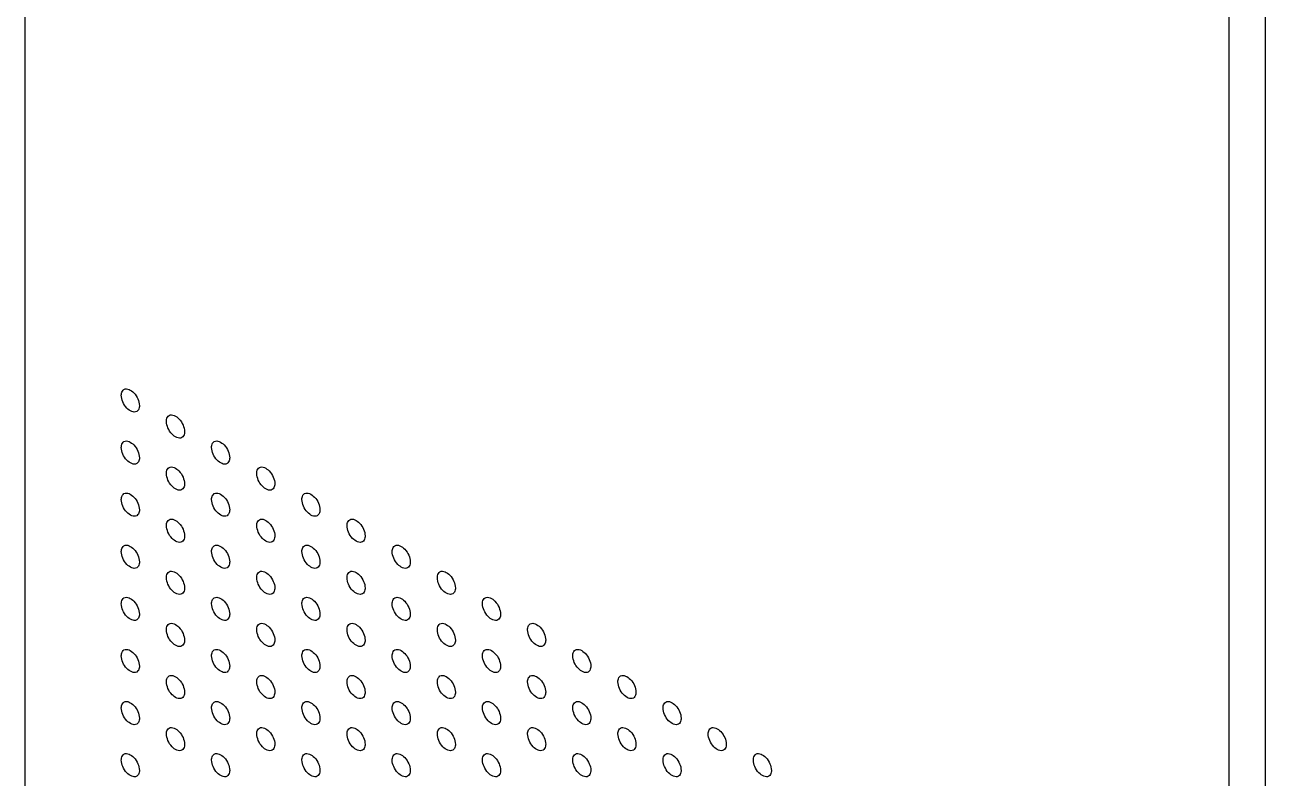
# Model space of a CAD drawing. Header units: millimetres. Extents: x 0 to 1189, y 0 to 858.
# Drawn here: x 885.3 to 982.4, y 534.4 to 593.4 of the extents above; entities that cross this region are included whole.
import ezdxf

# ---------------------------------------------------------------- set-up
doc = ezdxf.new("R2010")
doc.units = ezdxf.units.MM
doc.header["$LTSCALE"] = 65.395
doc.layers.get('0').update_dxf_attribs({"linetype": 'CONTINUOUS'})
doc.layers.add('AXIS', color=7, linetype='CONTINUOUS')

msp = doc.modelspace()

# ---------------------------------------------------------------- linework, layer by layer
at = {"color": 7, "linetype": 'Continuous'}
for p, q in [((885.266, 694.54), (885.266, 448.53)), ((982.409, 641.721), (982.409, 366.56)), ((979.581, 364.927), (979.581, 640.088))]:
    msp.add_line(p, q, dxfattribs=at)
at = {"layer": 'AXIS', "color": 7, "linetype": 'Continuous'}
for points, knots in [([(892.825, 564.385), (892.825, 564.435), (892.837, 564.604), (892.927, 564.781), (893.032, 564.842)], [0, 0, 0, 0, 0.294485, 1, 1, 1, 1]), ([(893.032, 564.842), (893.267, 564.979), (893.821, 564.648), (894.133, 564.122), (894.24, 563.747), (894.24, 563.568)], [0, 0, 0, 0, 0.422457, 0.722247, 1, 1, 1, 1]), ([(894.033, 563.111), (893.798, 562.974), (893.244, 563.305), (892.932, 563.831), (892.825, 564.206), (892.825, 564.385)], [0, 0, 0, 0, 0.422457, 0.722247, 1, 1, 1, 1]), ([(894.24, 563.568), (894.24, 563.518), (894.228, 563.349), (894.138, 563.172), (894.033, 563.111)], [0, 0, 0, 0, 0.294485, 1, 1, 1, 1]), ([(896.361, 562.344), (896.361, 562.394), (896.372, 562.563), (896.463, 562.74), (896.567, 562.801)], [0, 0, 0, 0, 0.294485, 1, 1, 1, 1]), ([(896.567, 562.801), (896.802, 562.938), (897.356, 562.607), (897.669, 562.081), (897.775, 561.706), (897.775, 561.527)], [0, 0, 0, 0, 0.422457, 0.722247, 1, 1, 1, 1]), ([(897.569, 561.07), (897.334, 560.933), (896.78, 561.264), (896.467, 561.79), (896.361, 562.165), (896.361, 562.344)], [0, 0, 0, 0, 0.422457, 0.722247, 1, 1, 1, 1]), ([(897.775, 561.527), (897.775, 561.477), (897.764, 561.308), (897.673, 561.13), (897.569, 561.07)], [0, 0, 0, 0, 0.294485, 1, 1, 1, 1]), ([(892.825, 560.302), (892.825, 560.353), (892.837, 560.522), (892.927, 560.699), (893.032, 560.76)], [0, 0, 0, 0, 0.294485, 1, 1, 1, 1]), ([(893.032, 560.76), (893.267, 560.896), (893.821, 560.566), (894.133, 560.039), (894.24, 559.665), (894.24, 559.486)], [0, 0, 0, 0, 0.422457, 0.722247, 1, 1, 1, 1]), ([(899.897, 560.302), (899.897, 560.353), (899.908, 560.522), (899.999, 560.699), (900.103, 560.76)], [0, 0, 0, 0, 0.294485, 1, 1, 1, 1]), ([(900.103, 560.76), (900.338, 560.896), (900.892, 560.566), (901.205, 560.039), (901.311, 559.665), (901.311, 559.486)], [0, 0, 0, 0, 0.422457, 0.722247, 1, 1, 1, 1]), ([(894.033, 559.028), (893.798, 558.892), (893.244, 559.222), (892.932, 559.749), (892.825, 560.123), (892.825, 560.302)], [0, 0, 0, 0, 0.422457, 0.722247, 1, 1, 1, 1]), ([(901.104, 559.028), (900.869, 558.892), (900.315, 559.222), (900.003, 559.749), (899.897, 560.124), (899.897, 560.302)], [0, 0, 0, 0, 0.422457, 0.722247, 1, 1, 1, 1]), ([(894.24, 559.486), (894.24, 559.435), (894.228, 559.266), (894.138, 559.089), (894.033, 559.028)], [0, 0, 0, 0, 0.294485, 1, 1, 1, 1]), ([(896.361, 558.261), (896.361, 558.311), (896.372, 558.48), (896.463, 558.658), (896.567, 558.718)], [0, 0, 0, 0, 0.294485, 1, 1, 1, 1]), ([(896.567, 558.718), (896.802, 558.855), (897.356, 558.524), (897.669, 557.998), (897.775, 557.623), (897.775, 557.445)], [0, 0, 0, 0, 0.422457, 0.722247, 1, 1, 1, 1]), ([(901.311, 559.486), (901.311, 559.435), (901.299, 559.266), (901.209, 559.089), (901.104, 559.028)], [0, 0, 0, 0, 0.294485, 1, 1, 1, 1]), ([(903.432, 558.261), (903.432, 558.311), (903.444, 558.48), (903.534, 558.658), (903.638, 558.718)], [0, 0, 0, 0, 0.294485, 1, 1, 1, 1]), ([(903.638, 558.718), (903.874, 558.855), (904.427, 558.524), (904.74, 557.998), (904.846, 557.623), (904.846, 557.445)], [0, 0, 0, 0, 0.422457, 0.722247, 1, 1, 1, 1]), ([(897.569, 556.987), (897.334, 556.851), (896.78, 557.181), (896.467, 557.707), (896.361, 558.082), (896.361, 558.261)], [0, 0, 0, 0, 0.422457, 0.722247, 1, 1, 1, 1]), ([(904.64, 556.987), (904.405, 556.851), (903.851, 557.181), (903.538, 557.708), (903.432, 558.082), (903.432, 558.261)], [0, 0, 0, 0, 0.422457, 0.722247, 1, 1, 1, 1]), ([(892.825, 556.22), (892.825, 556.27), (892.837, 556.439), (892.927, 556.616), (893.032, 556.677)], [0, 0, 0, 0, 0.294485, 1, 1, 1, 1]), ([(893.032, 556.677), (893.267, 556.814), (893.821, 556.483), (894.133, 555.957), (894.24, 555.582), (894.24, 555.403)], [0, 0, 0, 0, 0.422457, 0.722247, 1, 1, 1, 1]), ([(897.775, 557.445), (897.775, 557.394), (897.764, 557.225), (897.673, 557.048), (897.569, 556.987)], [0, 0, 0, 0, 0.294485, 1, 1, 1, 1]), ([(899.897, 556.22), (899.897, 556.27), (899.908, 556.439), (899.999, 556.616), (900.103, 556.677)], [0, 0, 0, 0, 0.294485, 1, 1, 1, 1]), ([(900.103, 556.677), (900.338, 556.814), (900.892, 556.483), (901.205, 555.957), (901.311, 555.582), (901.311, 555.403)], [0, 0, 0, 0, 0.422457, 0.722247, 1, 1, 1, 1]), ([(904.846, 557.445), (904.846, 557.394), (904.835, 557.225), (904.744, 557.048), (904.64, 556.987)], [0, 0, 0, 0, 0.294485, 1, 1, 1, 1]), ([(906.968, 556.22), (906.968, 556.27), (906.979, 556.439), (907.07, 556.617), (907.174, 556.677)], [0, 0, 0, 0, 0.294485, 1, 1, 1, 1]), ([(907.174, 556.677), (907.409, 556.814), (907.963, 556.483), (908.276, 555.957), (908.382, 555.582), (908.382, 555.403)], [0, 0, 0, 0, 0.422457, 0.722247, 1, 1, 1, 1]), ([(894.033, 554.946), (893.798, 554.809), (893.244, 555.14), (892.932, 555.666), (892.825, 556.041), (892.825, 556.22)], [0, 0, 0, 0, 0.422457, 0.722247, 1, 1, 1, 1]), ([(901.104, 554.946), (900.869, 554.809), (900.315, 555.14), (900.003, 555.666), (899.897, 556.041), (899.897, 556.22)], [0, 0, 0, 0, 0.422457, 0.722247, 1, 1, 1, 1]), ([(908.175, 554.946), (907.94, 554.809), (907.386, 555.14), (907.074, 555.666), (906.968, 556.041), (906.968, 556.22)], [0, 0, 0, 0, 0.422457, 0.722247, 1, 1, 1, 1]), ([(894.24, 555.403), (894.24, 555.353), (894.228, 555.184), (894.138, 555.007), (894.033, 554.946)], [0, 0, 0, 0, 0.294485, 1, 1, 1, 1]), ([(896.567, 554.636), (896.802, 554.772), (897.356, 554.442), (897.669, 553.916), (897.775, 553.541), (897.775, 553.362)], [0, 0, 0, 0, 0.422457, 0.722247, 1, 1, 1, 1]), ([(901.311, 555.403), (901.311, 555.353), (901.299, 555.184), (901.209, 555.007), (901.104, 554.946)], [0, 0, 0, 0, 0.294485, 1, 1, 1, 1]), ([(903.638, 554.636), (903.874, 554.773), (904.427, 554.442), (904.74, 553.916), (904.846, 553.541), (904.846, 553.362)], [0, 0, 0, 0, 0.422457, 0.722247, 1, 1, 1, 1]), ([(908.382, 555.403), (908.382, 555.353), (908.37, 555.184), (908.28, 555.007), (908.175, 554.946)], [0, 0, 0, 0, 0.294485, 1, 1, 1, 1]), ([(910.71, 554.636), (910.945, 554.773), (911.498, 554.442), (911.811, 553.916), (911.917, 553.541), (911.917, 553.362)], [0, 0, 0, 0, 0.422457, 0.722247, 1, 1, 1, 1]), ([(896.361, 554.178), (896.361, 554.229), (896.372, 554.398), (896.463, 554.575), (896.567, 554.636)], [0, 0, 0, 0, 0.294485, 1, 1, 1, 1]), ([(897.569, 552.905), (897.334, 552.768), (896.78, 553.099), (896.467, 553.625), (896.361, 554), (896.361, 554.178)], [0, 0, 0, 0, 0.422457, 0.722247, 1, 1, 1, 1]), ([(903.432, 554.179), (903.432, 554.229), (903.444, 554.398), (903.534, 554.575), (903.638, 554.636)], [0, 0, 0, 0, 0.294485, 1, 1, 1, 1]), ([(904.64, 552.905), (904.405, 552.768), (903.851, 553.099), (903.538, 553.625), (903.432, 554), (903.432, 554.179)], [0, 0, 0, 0, 0.422457, 0.722247, 1, 1, 1, 1]), ([(910.503, 554.179), (910.503, 554.229), (910.515, 554.398), (910.605, 554.575), (910.71, 554.636)], [0, 0, 0, 0, 0.294485, 1, 1, 1, 1]), ([(911.711, 552.905), (911.476, 552.768), (910.922, 553.099), (910.609, 553.625), (910.503, 554), (910.503, 554.179)], [0, 0, 0, 0, 0.422457, 0.722247, 1, 1, 1, 1]), ([(897.775, 553.362), (897.775, 553.312), (897.764, 553.143), (897.673, 552.965), (897.569, 552.905)], [0, 0, 0, 0, 0.294485, 1, 1, 1, 1]), ([(904.846, 553.362), (904.846, 553.312), (904.835, 553.143), (904.744, 552.965), (904.64, 552.905)], [0, 0, 0, 0, 0.294485, 1, 1, 1, 1]), ([(911.917, 553.362), (911.917, 553.312), (911.906, 553.143), (911.815, 552.965), (911.711, 552.905)], [0, 0, 0, 0, 0.294485, 1, 1, 1, 1]), ([(892.825, 552.137), (892.825, 552.188), (892.837, 552.357), (892.927, 552.534), (893.032, 552.595)], [0, 0, 0, 0, 0.294485, 1, 1, 1, 1]), ([(894.033, 550.863), (893.798, 550.727), (893.244, 551.057), (892.932, 551.584), (892.825, 551.958), (892.825, 552.137)], [0, 0, 0, 0, 0.422457, 0.722247, 1, 1, 1, 1]), ([(893.032, 552.595), (893.267, 552.731), (893.821, 552.401), (894.133, 551.874), (894.24, 551.5), (894.24, 551.321)], [0, 0, 0, 0, 0.422457, 0.722247, 1, 1, 1, 1]), ([(899.897, 552.137), (899.897, 552.188), (899.908, 552.357), (899.999, 552.534), (900.103, 552.595)], [0, 0, 0, 0, 0.294485, 1, 1, 1, 1]), ([(901.104, 550.863), (900.869, 550.727), (900.315, 551.057), (900.003, 551.584), (899.897, 551.959), (899.897, 552.137)], [0, 0, 0, 0, 0.422457, 0.722247, 1, 1, 1, 1]), ([(900.103, 552.595), (900.338, 552.731), (900.892, 552.401), (901.205, 551.874), (901.311, 551.5), (901.311, 551.321)], [0, 0, 0, 0, 0.422457, 0.722247, 1, 1, 1, 1]), ([(906.968, 552.137), (906.968, 552.188), (906.979, 552.357), (907.07, 552.534), (907.174, 552.595)], [0, 0, 0, 0, 0.294485, 1, 1, 1, 1]), ([(908.175, 550.863), (907.94, 550.727), (907.386, 551.057), (907.074, 551.584), (906.968, 551.959), (906.968, 552.137)], [0, 0, 0, 0, 0.422457, 0.722247, 1, 1, 1, 1]), ([(907.174, 552.595), (907.409, 552.731), (907.963, 552.401), (908.276, 551.874), (908.382, 551.5), (908.382, 551.321)], [0, 0, 0, 0, 0.422457, 0.722247, 1, 1, 1, 1]), ([(914.039, 552.137), (914.039, 552.188), (914.05, 552.357), (914.141, 552.534), (914.245, 552.595)], [0, 0, 0, 0, 0.294485, 1, 1, 1, 1]), ([(915.246, 550.864), (915.011, 550.727), (914.458, 551.057), (914.145, 551.584), (914.039, 551.959), (914.039, 552.137)], [0, 0, 0, 0, 0.422457, 0.722247, 1, 1, 1, 1]), ([(914.245, 552.595), (914.48, 552.731), (915.034, 552.401), (915.347, 551.874), (915.453, 551.5), (915.453, 551.321)], [0, 0, 0, 0, 0.422457, 0.722247, 1, 1, 1, 1]), ([(894.24, 551.321), (894.24, 551.27), (894.228, 551.101), (894.138, 550.924), (894.033, 550.863)], [0, 0, 0, 0, 0.294485, 1, 1, 1, 1]), ([(901.311, 551.321), (901.311, 551.27), (901.299, 551.101), (901.209, 550.924), (901.104, 550.863)], [0, 0, 0, 0, 0.294485, 1, 1, 1, 1]), ([(908.382, 551.321), (908.382, 551.27), (908.37, 551.102), (908.28, 550.924), (908.175, 550.863)], [0, 0, 0, 0, 0.294485, 1, 1, 1, 1]), ([(915.453, 551.321), (915.453, 551.27), (915.441, 551.102), (915.351, 550.924), (915.246, 550.864)], [0, 0, 0, 0, 0.294485, 1, 1, 1, 1]), ([(896.361, 550.096), (896.361, 550.146), (896.372, 550.315), (896.463, 550.493), (896.567, 550.553)], [0, 0, 0, 0, 0.294485, 1, 1, 1, 1]), ([(897.569, 548.822), (897.334, 548.686), (896.78, 549.016), (896.467, 549.542), (896.361, 549.917), (896.361, 550.096)], [0, 0, 0, 0, 0.422457, 0.722247, 1, 1, 1, 1]), ([(896.567, 550.553), (896.802, 550.69), (897.356, 550.359), (897.669, 549.833), (897.775, 549.458), (897.775, 549.28)], [0, 0, 0, 0, 0.422457, 0.722247, 1, 1, 1, 1]), ([(903.432, 550.096), (903.432, 550.146), (903.444, 550.315), (903.534, 550.493), (903.638, 550.553)], [0, 0, 0, 0, 0.294485, 1, 1, 1, 1]), ([(904.64, 548.822), (904.405, 548.686), (903.851, 549.016), (903.538, 549.543), (903.432, 549.917), (903.432, 550.096)], [0, 0, 0, 0, 0.422457, 0.722247, 1, 1, 1, 1]), ([(903.638, 550.553), (903.874, 550.69), (904.427, 550.359), (904.74, 549.833), (904.846, 549.458), (904.846, 549.28)], [0, 0, 0, 0, 0.422457, 0.722247, 1, 1, 1, 1]), ([(910.503, 550.096), (910.503, 550.147), (910.515, 550.315), (910.605, 550.493), (910.71, 550.553)], [0, 0, 0, 0, 0.294485, 1, 1, 1, 1]), ([(911.711, 548.822), (911.476, 548.686), (910.922, 549.016), (910.609, 549.543), (910.503, 549.917), (910.503, 550.096)], [0, 0, 0, 0, 0.422457, 0.722247, 1, 1, 1, 1]), ([(910.71, 550.553), (910.945, 550.69), (911.498, 550.36), (911.811, 549.833), (911.917, 549.458), (911.917, 549.28)], [0, 0, 0, 0, 0.422457, 0.722247, 1, 1, 1, 1]), ([(917.574, 550.096), (917.574, 550.147), (917.586, 550.315), (917.676, 550.493), (917.781, 550.554)], [0, 0, 0, 0, 0.294485, 1, 1, 1, 1]), ([(918.782, 548.822), (918.547, 548.686), (917.993, 549.016), (917.68, 549.543), (917.574, 549.917), (917.574, 550.096)], [0, 0, 0, 0, 0.422457, 0.722247, 1, 1, 1, 1]), ([(917.781, 550.554), (918.016, 550.69), (918.57, 550.36), (918.882, 549.833), (918.988, 549.458), (918.988, 549.28)], [0, 0, 0, 0, 0.422457, 0.722247, 1, 1, 1, 1]), ([(897.775, 549.28), (897.775, 549.229), (897.764, 549.06), (897.673, 548.883), (897.569, 548.822)], [0, 0, 0, 0, 0.294485, 1, 1, 1, 1]), ([(904.846, 549.28), (904.846, 549.229), (904.835, 549.06), (904.744, 548.883), (904.64, 548.822)], [0, 0, 0, 0, 0.294485, 1, 1, 1, 1]), ([(911.917, 549.28), (911.917, 549.229), (911.906, 549.06), (911.815, 548.883), (911.711, 548.822)], [0, 0, 0, 0, 0.294485, 1, 1, 1, 1]), ([(918.988, 549.28), (918.988, 549.229), (918.977, 549.06), (918.886, 548.883), (918.782, 548.822)], [0, 0, 0, 0, 0.294485, 1, 1, 1, 1]), ([(892.825, 548.055), (892.825, 548.105), (892.837, 548.274), (892.927, 548.451), (893.032, 548.512)], [0, 0, 0, 0, 0.294485, 1, 1, 1, 1]), ([(894.033, 546.781), (893.798, 546.644), (893.244, 546.975), (892.932, 547.501), (892.825, 547.876), (892.825, 548.055)], [0, 0, 0, 0, 0.422457, 0.722247, 1, 1, 1, 1]), ([(893.032, 548.512), (893.267, 548.649), (893.821, 548.318), (894.133, 547.792), (894.24, 547.417), (894.24, 547.238)], [0, 0, 0, 0, 0.422457, 0.722247, 1, 1, 1, 1]), ([(899.897, 548.055), (899.897, 548.105), (899.908, 548.274), (899.999, 548.451), (900.103, 548.512)], [0, 0, 0, 0, 0.294485, 1, 1, 1, 1]), ([(901.104, 546.781), (900.869, 546.644), (900.315, 546.975), (900.003, 547.501), (899.897, 547.876), (899.897, 548.055)], [0, 0, 0, 0, 0.422457, 0.722247, 1, 1, 1, 1]), ([(900.103, 548.512), (900.338, 548.649), (900.892, 548.318), (901.205, 547.792), (901.311, 547.417), (901.311, 547.238)], [0, 0, 0, 0, 0.422457, 0.722247, 1, 1, 1, 1]), ([(906.968, 548.055), (906.968, 548.105), (906.979, 548.274), (907.07, 548.452), (907.174, 548.512)], [0, 0, 0, 0, 0.294485, 1, 1, 1, 1]), ([(908.175, 546.781), (907.94, 546.644), (907.386, 546.975), (907.074, 547.501), (906.968, 547.876), (906.968, 548.055)], [0, 0, 0, 0, 0.422457, 0.722247, 1, 1, 1, 1]), ([(907.174, 548.512), (907.409, 548.649), (907.963, 548.318), (908.276, 547.792), (908.382, 547.417), (908.382, 547.238)], [0, 0, 0, 0, 0.422457, 0.722247, 1, 1, 1, 1]), ([(914.039, 548.055), (914.039, 548.105), (914.05, 548.274), (914.141, 548.452), (914.245, 548.512)], [0, 0, 0, 0, 0.294485, 1, 1, 1, 1]), ([(915.246, 546.781), (915.011, 546.644), (914.458, 546.975), (914.145, 547.501), (914.039, 547.876), (914.039, 548.055)], [0, 0, 0, 0, 0.422457, 0.722247, 1, 1, 1, 1]), ([(914.245, 548.512), (914.48, 548.649), (915.034, 548.318), (915.347, 547.792), (915.453, 547.417), (915.453, 547.238)], [0, 0, 0, 0, 0.422457, 0.722247, 1, 1, 1, 1]), ([(921.11, 548.055), (921.11, 548.105), (921.121, 548.274), (921.212, 548.452), (921.316, 548.512)], [0, 0, 0, 0, 0.294485, 1, 1, 1, 1]), ([(922.318, 546.781), (922.082, 546.644), (921.529, 546.975), (921.216, 547.501), (921.11, 547.876), (921.11, 548.055)], [0, 0, 0, 0, 0.422457, 0.722247, 1, 1, 1, 1]), ([(921.316, 548.512), (921.551, 548.649), (922.105, 548.318), (922.418, 547.792), (922.524, 547.417), (922.524, 547.238)], [0, 0, 0, 0, 0.422457, 0.722247, 1, 1, 1, 1]), ([(894.24, 547.238), (894.24, 547.188), (894.228, 547.019), (894.138, 546.842), (894.033, 546.781)], [0, 0, 0, 0, 0.294485, 1, 1, 1, 1]), ([(901.311, 547.238), (901.311, 547.188), (901.299, 547.019), (901.209, 546.842), (901.104, 546.781)], [0, 0, 0, 0, 0.294485, 1, 1, 1, 1]), ([(908.382, 547.238), (908.382, 547.188), (908.37, 547.019), (908.28, 546.842), (908.175, 546.781)], [0, 0, 0, 0, 0.294485, 1, 1, 1, 1]), ([(915.453, 547.238), (915.453, 547.188), (915.441, 547.019), (915.351, 546.842), (915.246, 546.781)], [0, 0, 0, 0, 0.294485, 1, 1, 1, 1]), ([(922.524, 547.238), (922.524, 547.188), (922.512, 547.019), (922.422, 546.842), (922.318, 546.781)], [0, 0, 0, 0, 0.294485, 1, 1, 1, 1]), ([(896.361, 546.013), (896.361, 546.064), (896.372, 546.233), (896.463, 546.41), (896.567, 546.471)], [0, 0, 0, 0, 0.294485, 1, 1, 1, 1]), ([(897.569, 544.74), (897.334, 544.603), (896.78, 544.934), (896.467, 545.46), (896.361, 545.835), (896.361, 546.013)], [0, 0, 0, 0, 0.422457, 0.722247, 1, 1, 1, 1]), ([(896.567, 546.471), (896.802, 546.607), (897.356, 546.277), (897.669, 545.751), (897.775, 545.376), (897.775, 545.197)], [0, 0, 0, 0, 0.422457, 0.722247, 1, 1, 1, 1]), ([(903.432, 546.014), (903.432, 546.064), (903.444, 546.233), (903.534, 546.41), (903.638, 546.471)], [0, 0, 0, 0, 0.294485, 1, 1, 1, 1]), ([(904.64, 544.74), (904.405, 544.603), (903.851, 544.934), (903.538, 545.46), (903.432, 545.835), (903.432, 546.014)], [0, 0, 0, 0, 0.422457, 0.722247, 1, 1, 1, 1]), ([(903.638, 546.471), (903.874, 546.608), (904.427, 546.277), (904.74, 545.751), (904.846, 545.376), (904.846, 545.197)], [0, 0, 0, 0, 0.422457, 0.722247, 1, 1, 1, 1]), ([(910.503, 546.014), (910.503, 546.064), (910.515, 546.233), (910.605, 546.41), (910.71, 546.471)], [0, 0, 0, 0, 0.294485, 1, 1, 1, 1]), ([(911.711, 544.74), (911.476, 544.603), (910.922, 544.934), (910.609, 545.46), (910.503, 545.835), (910.503, 546.014)], [0, 0, 0, 0, 0.422457, 0.722247, 1, 1, 1, 1]), ([(910.71, 546.471), (910.945, 546.608), (911.498, 546.277), (911.811, 545.751), (911.917, 545.376), (911.917, 545.197)], [0, 0, 0, 0, 0.422457, 0.722247, 1, 1, 1, 1]), ([(917.574, 546.014), (917.574, 546.064), (917.586, 546.233), (917.676, 546.41), (917.781, 546.471)], [0, 0, 0, 0, 0.294485, 1, 1, 1, 1]), ([(918.782, 544.74), (918.547, 544.603), (917.993, 544.934), (917.68, 545.46), (917.574, 545.835), (917.574, 546.014)], [0, 0, 0, 0, 0.422457, 0.722247, 1, 1, 1, 1]), ([(917.781, 546.471), (918.016, 546.608), (918.57, 546.277), (918.882, 545.751), (918.988, 545.376), (918.988, 545.197)], [0, 0, 0, 0, 0.422457, 0.722247, 1, 1, 1, 1]), ([(924.645, 546.014), (924.645, 546.064), (924.657, 546.233), (924.747, 546.41), (924.852, 546.471)], [0, 0, 0, 0, 0.294485, 1, 1, 1, 1]), ([(925.853, 544.74), (925.618, 544.603), (925.064, 544.934), (924.751, 545.46), (924.645, 545.835), (924.645, 546.014)], [0, 0, 0, 0, 0.422457, 0.722247, 1, 1, 1, 1]), ([(924.852, 546.471), (925.087, 546.608), (925.641, 546.277), (925.953, 545.751), (926.059, 545.376), (926.059, 545.197)], [0, 0, 0, 0, 0.422457, 0.722247, 1, 1, 1, 1]), ([(897.775, 545.197), (897.775, 545.147), (897.764, 544.978), (897.673, 544.8), (897.569, 544.74)], [0, 0, 0, 0, 0.294485, 1, 1, 1, 1]), ([(904.846, 545.197), (904.846, 545.147), (904.835, 544.978), (904.744, 544.8), (904.64, 544.74)], [0, 0, 0, 0, 0.294485, 1, 1, 1, 1]), ([(911.917, 545.197), (911.917, 545.147), (911.906, 544.978), (911.815, 544.8), (911.711, 544.74)], [0, 0, 0, 0, 0.294485, 1, 1, 1, 1]), ([(918.988, 545.197), (918.988, 545.147), (918.977, 544.978), (918.886, 544.8), (918.782, 544.74)], [0, 0, 0, 0, 0.294485, 1, 1, 1, 1]), ([(926.059, 545.197), (926.059, 545.147), (926.048, 544.978), (925.957, 544.801), (925.853, 544.74)], [0, 0, 0, 0, 0.294485, 1, 1, 1, 1]), ([(892.825, 543.972), (892.825, 544.023), (892.837, 544.192), (892.927, 544.369), (893.032, 544.43)], [0, 0, 0, 0, 0.294485, 1, 1, 1, 1]), ([(893.032, 544.43), (893.267, 544.566), (893.821, 544.236), (894.133, 543.709), (894.24, 543.334), (894.24, 543.156)], [0, 0, 0, 0, 0.422457, 0.722247, 1, 1, 1, 1]), ([(899.897, 543.972), (899.897, 544.023), (899.908, 544.192), (899.999, 544.369), (900.103, 544.43)], [0, 0, 0, 0, 0.294485, 1, 1, 1, 1]), ([(900.103, 544.43), (900.338, 544.566), (900.892, 544.236), (901.205, 543.709), (901.311, 543.335), (901.311, 543.156)], [0, 0, 0, 0, 0.422457, 0.722247, 1, 1, 1, 1]), ([(906.968, 543.972), (906.968, 544.023), (906.979, 544.192), (907.07, 544.369), (907.174, 544.43)], [0, 0, 0, 0, 0.294485, 1, 1, 1, 1]), ([(907.174, 544.43), (907.409, 544.566), (907.963, 544.236), (908.276, 543.709), (908.382, 543.335), (908.382, 543.156)], [0, 0, 0, 0, 0.422457, 0.722247, 1, 1, 1, 1]), ([(914.039, 543.972), (914.039, 544.023), (914.05, 544.192), (914.141, 544.369), (914.245, 544.43)], [0, 0, 0, 0, 0.294485, 1, 1, 1, 1]), ([(914.245, 544.43), (914.48, 544.566), (915.034, 544.236), (915.347, 543.709), (915.453, 543.335), (915.453, 543.156)], [0, 0, 0, 0, 0.422457, 0.722247, 1, 1, 1, 1]), ([(921.11, 543.972), (921.11, 544.023), (921.121, 544.192), (921.212, 544.369), (921.316, 544.43)], [0, 0, 0, 0, 0.294485, 1, 1, 1, 1]), ([(921.316, 544.43), (921.551, 544.566), (922.105, 544.236), (922.418, 543.709), (922.524, 543.335), (922.524, 543.156)], [0, 0, 0, 0, 0.422457, 0.722247, 1, 1, 1, 1]), ([(928.181, 543.973), (928.181, 544.023), (928.192, 544.192), (928.283, 544.369), (928.387, 544.43)], [0, 0, 0, 0, 0.294485, 1, 1, 1, 1]), ([(928.387, 544.43), (928.622, 544.567), (929.176, 544.236), (929.489, 543.71), (929.595, 543.335), (929.595, 543.156)], [0, 0, 0, 0, 0.422457, 0.722247, 1, 1, 1, 1]), ([(894.033, 542.698), (893.798, 542.562), (893.244, 542.892), (892.932, 543.419), (892.825, 543.793), (892.825, 543.972)], [0, 0, 0, 0, 0.422457, 0.722247, 1, 1, 1, 1]), ([(894.24, 543.156), (894.24, 543.105), (894.228, 542.936), (894.138, 542.759), (894.033, 542.698)], [0, 0, 0, 0, 0.294485, 1, 1, 1, 1]), ([(901.104, 542.698), (900.869, 542.562), (900.315, 542.892), (900.003, 543.419), (899.897, 543.793), (899.897, 543.972)], [0, 0, 0, 0, 0.422457, 0.722247, 1, 1, 1, 1]), ([(901.311, 543.156), (901.311, 543.105), (901.299, 542.936), (901.209, 542.759), (901.104, 542.698)], [0, 0, 0, 0, 0.294485, 1, 1, 1, 1]), ([(908.175, 542.698), (907.94, 542.562), (907.386, 542.892), (907.074, 543.419), (906.968, 543.794), (906.968, 543.972)], [0, 0, 0, 0, 0.422457, 0.722247, 1, 1, 1, 1]), ([(908.382, 543.156), (908.382, 543.105), (908.37, 542.937), (908.28, 542.759), (908.175, 542.698)], [0, 0, 0, 0, 0.294485, 1, 1, 1, 1]), ([(915.246, 542.699), (915.011, 542.562), (914.458, 542.892), (914.145, 543.419), (914.039, 543.794), (914.039, 543.972)], [0, 0, 0, 0, 0.422457, 0.722247, 1, 1, 1, 1]), ([(915.453, 543.156), (915.453, 543.105), (915.441, 542.937), (915.351, 542.759), (915.246, 542.699)], [0, 0, 0, 0, 0.294485, 1, 1, 1, 1]), ([(922.318, 542.699), (922.082, 542.562), (921.529, 542.893), (921.216, 543.419), (921.11, 543.794), (921.11, 543.972)], [0, 0, 0, 0, 0.422457, 0.722247, 1, 1, 1, 1]), ([(922.524, 543.156), (922.524, 543.106), (922.512, 542.937), (922.422, 542.759), (922.318, 542.699)], [0, 0, 0, 0, 0.294485, 1, 1, 1, 1]), ([(929.389, 542.699), (929.154, 542.562), (928.6, 542.893), (928.287, 543.419), (928.181, 543.794), (928.181, 543.973)], [0, 0, 0, 0, 0.422457, 0.722247, 1, 1, 1, 1]), ([(929.595, 543.156), (929.595, 543.106), (929.584, 542.937), (929.493, 542.759), (929.389, 542.699)], [0, 0, 0, 0, 0.294485, 1, 1, 1, 1]), ([(896.361, 541.931), (896.361, 541.981), (896.372, 542.15), (896.463, 542.328), (896.567, 542.388)], [0, 0, 0, 0, 0.294485, 1, 1, 1, 1]), ([(896.567, 542.388), (896.802, 542.525), (897.356, 542.194), (897.669, 541.668), (897.775, 541.293), (897.775, 541.115)], [0, 0, 0, 0, 0.422457, 0.722247, 1, 1, 1, 1]), ([(903.432, 541.931), (903.432, 541.981), (903.444, 542.15), (903.534, 542.328), (903.638, 542.388)], [0, 0, 0, 0, 0.294485, 1, 1, 1, 1]), ([(903.638, 542.388), (903.874, 542.525), (904.427, 542.194), (904.74, 541.668), (904.846, 541.293), (904.846, 541.115)], [0, 0, 0, 0, 0.422457, 0.722247, 1, 1, 1, 1]), ([(910.503, 541.931), (910.503, 541.982), (910.515, 542.15), (910.605, 542.328), (910.71, 542.388)], [0, 0, 0, 0, 0.294485, 1, 1, 1, 1]), ([(910.71, 542.388), (910.945, 542.525), (911.498, 542.195), (911.811, 541.668), (911.917, 541.293), (911.917, 541.115)], [0, 0, 0, 0, 0.422457, 0.722247, 1, 1, 1, 1]), ([(917.574, 541.931), (917.574, 541.982), (917.586, 542.15), (917.676, 542.328), (917.781, 542.389)], [0, 0, 0, 0, 0.294485, 1, 1, 1, 1]), ([(917.781, 542.389), (918.016, 542.525), (918.57, 542.195), (918.882, 541.668), (918.988, 541.293), (918.988, 541.115)], [0, 0, 0, 0, 0.422457, 0.722247, 1, 1, 1, 1]), ([(924.645, 541.931), (924.645, 541.982), (924.657, 542.151), (924.747, 542.328), (924.852, 542.389)], [0, 0, 0, 0, 0.294485, 1, 1, 1, 1]), ([(924.852, 542.389), (925.087, 542.525), (925.641, 542.195), (925.953, 541.668), (926.059, 541.294), (926.059, 541.115)], [0, 0, 0, 0, 0.422457, 0.722247, 1, 1, 1, 1]), ([(931.716, 541.931), (931.716, 541.982), (931.728, 542.151), (931.818, 542.328), (931.923, 542.389)], [0, 0, 0, 0, 0.294485, 1, 1, 1, 1]), ([(931.923, 542.389), (932.158, 542.525), (932.712, 542.195), (933.024, 541.668), (933.131, 541.294), (933.131, 541.115)], [0, 0, 0, 0, 0.422457, 0.722247, 1, 1, 1, 1]), ([(897.569, 540.657), (897.334, 540.52), (896.78, 540.851), (896.467, 541.377), (896.361, 541.752), (896.361, 541.931)], [0, 0, 0, 0, 0.422457, 0.722247, 1, 1, 1, 1]), ([(897.775, 541.115), (897.775, 541.064), (897.764, 540.895), (897.673, 540.718), (897.569, 540.657)], [0, 0, 0, 0, 0.294485, 1, 1, 1, 1]), ([(904.64, 540.657), (904.405, 540.521), (903.851, 540.851), (903.538, 541.378), (903.432, 541.752), (903.432, 541.931)], [0, 0, 0, 0, 0.422457, 0.722247, 1, 1, 1, 1]), ([(904.846, 541.115), (904.846, 541.064), (904.835, 540.895), (904.744, 540.718), (904.64, 540.657)], [0, 0, 0, 0, 0.294485, 1, 1, 1, 1]), ([(911.711, 540.657), (911.476, 540.521), (910.922, 540.851), (910.609, 541.378), (910.503, 541.752), (910.503, 541.931)], [0, 0, 0, 0, 0.422457, 0.722247, 1, 1, 1, 1]), ([(911.917, 541.115), (911.917, 541.064), (911.906, 540.895), (911.815, 540.718), (911.711, 540.657)], [0, 0, 0, 0, 0.294485, 1, 1, 1, 1]), ([(918.782, 540.657), (918.547, 540.521), (917.993, 540.851), (917.68, 541.378), (917.574, 541.752), (917.574, 541.931)], [0, 0, 0, 0, 0.422457, 0.722247, 1, 1, 1, 1]), ([(918.988, 541.115), (918.988, 541.064), (918.977, 540.895), (918.886, 540.718), (918.782, 540.657)], [0, 0, 0, 0, 0.294485, 1, 1, 1, 1]), ([(925.853, 540.657), (925.618, 540.521), (925.064, 540.851), (924.751, 541.378), (924.645, 541.752), (924.645, 541.931)], [0, 0, 0, 0, 0.422457, 0.722247, 1, 1, 1, 1]), ([(926.059, 541.115), (926.059, 541.064), (926.048, 540.895), (925.957, 540.718), (925.853, 540.657)], [0, 0, 0, 0, 0.294485, 1, 1, 1, 1]), ([(932.924, 540.657), (932.689, 540.521), (932.135, 540.851), (931.823, 541.378), (931.716, 541.753), (931.716, 541.931)], [0, 0, 0, 0, 0.422457, 0.722247, 1, 1, 1, 1]), ([(933.131, 541.115), (933.131, 541.064), (933.119, 540.896), (933.029, 540.718), (932.924, 540.657)], [0, 0, 0, 0, 0.294485, 1, 1, 1, 1]), ([(892.825, 539.89), (892.825, 539.94), (892.837, 540.109), (892.927, 540.286), (893.032, 540.347)], [0, 0, 0, 0, 0.294485, 1, 1, 1, 1]), ([(893.032, 540.347), (893.267, 540.484), (893.821, 540.153), (894.133, 539.627), (894.24, 539.252), (894.24, 539.073)], [0, 0, 0, 0, 0.422457, 0.722247, 1, 1, 1, 1]), ([(899.897, 539.89), (899.897, 539.94), (899.908, 540.109), (899.999, 540.286), (900.103, 540.347)], [0, 0, 0, 0, 0.294485, 1, 1, 1, 1]), ([(900.103, 540.347), (900.338, 540.484), (900.892, 540.153), (901.205, 539.627), (901.311, 539.252), (901.311, 539.073)], [0, 0, 0, 0, 0.422457, 0.722247, 1, 1, 1, 1]), ([(906.968, 539.89), (906.968, 539.94), (906.979, 540.109), (907.07, 540.287), (907.174, 540.347)], [0, 0, 0, 0, 0.294485, 1, 1, 1, 1]), ([(907.174, 540.347), (907.409, 540.484), (907.963, 540.153), (908.276, 539.627), (908.382, 539.252), (908.382, 539.073)], [0, 0, 0, 0, 0.422457, 0.722247, 1, 1, 1, 1]), ([(914.039, 539.89), (914.039, 539.94), (914.05, 540.109), (914.141, 540.287), (914.245, 540.347)], [0, 0, 0, 0, 0.294485, 1, 1, 1, 1]), ([(914.245, 540.347), (914.48, 540.484), (915.034, 540.153), (915.347, 539.627), (915.453, 539.252), (915.453, 539.073)], [0, 0, 0, 0, 0.422457, 0.722247, 1, 1, 1, 1]), ([(921.11, 539.89), (921.11, 539.94), (921.121, 540.109), (921.212, 540.287), (921.316, 540.347)], [0, 0, 0, 0, 0.294485, 1, 1, 1, 1]), ([(921.316, 540.347), (921.551, 540.484), (922.105, 540.153), (922.418, 539.627), (922.524, 539.252), (922.524, 539.073)], [0, 0, 0, 0, 0.422457, 0.722247, 1, 1, 1, 1]), ([(928.181, 539.89), (928.181, 539.94), (928.192, 540.109), (928.283, 540.287), (928.387, 540.347)], [0, 0, 0, 0, 0.294485, 1, 1, 1, 1]), ([(928.387, 540.347), (928.622, 540.484), (929.176, 540.153), (929.489, 539.627), (929.595, 539.252), (929.595, 539.074)], [0, 0, 0, 0, 0.422457, 0.722247, 1, 1, 1, 1]), ([(935.252, 539.89), (935.252, 539.94), (935.263, 540.109), (935.354, 540.287), (935.458, 540.347)], [0, 0, 0, 0, 0.294485, 1, 1, 1, 1]), ([(935.458, 540.347), (935.693, 540.484), (936.247, 540.153), (936.56, 539.627), (936.666, 539.252), (936.666, 539.074)], [0, 0, 0, 0, 0.422457, 0.722247, 1, 1, 1, 1]), ([(894.033, 538.616), (893.798, 538.479), (893.244, 538.81), (892.932, 539.336), (892.825, 539.711), (892.825, 539.89)], [0, 0, 0, 0, 0.422457, 0.722247, 1, 1, 1, 1]), ([(901.104, 538.616), (900.869, 538.479), (900.315, 538.81), (900.003, 539.336), (899.897, 539.711), (899.897, 539.89)], [0, 0, 0, 0, 0.422457, 0.722247, 1, 1, 1, 1]), ([(908.175, 538.616), (907.94, 538.479), (907.386, 538.81), (907.074, 539.336), (906.968, 539.711), (906.968, 539.89)], [0, 0, 0, 0, 0.422457, 0.722247, 1, 1, 1, 1]), ([(915.246, 538.616), (915.011, 538.479), (914.458, 538.81), (914.145, 539.336), (914.039, 539.711), (914.039, 539.89)], [0, 0, 0, 0, 0.422457, 0.722247, 1, 1, 1, 1]), ([(922.318, 538.616), (922.082, 538.479), (921.529, 538.81), (921.216, 539.336), (921.11, 539.711), (921.11, 539.89)], [0, 0, 0, 0, 0.422457, 0.722247, 1, 1, 1, 1]), ([(929.389, 538.616), (929.154, 538.48), (928.6, 538.81), (928.287, 539.336), (928.181, 539.711), (928.181, 539.89)], [0, 0, 0, 0, 0.422457, 0.722247, 1, 1, 1, 1]), ([(936.46, 538.616), (936.225, 538.48), (935.671, 538.81), (935.358, 539.337), (935.252, 539.711), (935.252, 539.89)], [0, 0, 0, 0, 0.422457, 0.722247, 1, 1, 1, 1]), ([(894.24, 539.073), (894.24, 539.023), (894.228, 538.854), (894.138, 538.677), (894.033, 538.616)], [0, 0, 0, 0, 0.294485, 1, 1, 1, 1]), ([(896.361, 537.848), (896.361, 537.899), (896.372, 538.068), (896.463, 538.245), (896.567, 538.306)], [0, 0, 0, 0, 0.294485, 1, 1, 1, 1]), ([(896.567, 538.306), (896.802, 538.442), (897.356, 538.112), (897.669, 537.586), (897.775, 537.211), (897.775, 537.032)], [0, 0, 0, 0, 0.422457, 0.722247, 1, 1, 1, 1]), ([(901.311, 539.073), (901.311, 539.023), (901.299, 538.854), (901.209, 538.677), (901.104, 538.616)], [0, 0, 0, 0, 0.294485, 1, 1, 1, 1]), ([(903.432, 537.849), (903.432, 537.899), (903.444, 538.068), (903.534, 538.245), (903.638, 538.306)], [0, 0, 0, 0, 0.294485, 1, 1, 1, 1]), ([(903.638, 538.306), (903.874, 538.443), (904.427, 538.112), (904.74, 537.586), (904.846, 537.211), (904.846, 537.032)], [0, 0, 0, 0, 0.422457, 0.722247, 1, 1, 1, 1]), ([(908.382, 539.073), (908.382, 539.023), (908.37, 538.854), (908.28, 538.677), (908.175, 538.616)], [0, 0, 0, 0, 0.294485, 1, 1, 1, 1]), ([(910.503, 537.849), (910.503, 537.899), (910.515, 538.068), (910.605, 538.245), (910.71, 538.306)], [0, 0, 0, 0, 0.294485, 1, 1, 1, 1]), ([(910.71, 538.306), (910.945, 538.443), (911.498, 538.112), (911.811, 537.586), (911.917, 537.211), (911.917, 537.032)], [0, 0, 0, 0, 0.422457, 0.722247, 1, 1, 1, 1]), ([(915.453, 539.073), (915.453, 539.023), (915.441, 538.854), (915.351, 538.677), (915.246, 538.616)], [0, 0, 0, 0, 0.294485, 1, 1, 1, 1]), ([(917.574, 537.849), (917.574, 537.899), (917.586, 538.068), (917.676, 538.245), (917.781, 538.306)], [0, 0, 0, 0, 0.294485, 1, 1, 1, 1]), ([(917.781, 538.306), (918.016, 538.443), (918.57, 538.112), (918.882, 537.586), (918.988, 537.211), (918.988, 537.032)], [0, 0, 0, 0, 0.422457, 0.722247, 1, 1, 1, 1]), ([(922.524, 539.073), (922.524, 539.023), (922.512, 538.854), (922.422, 538.677), (922.318, 538.616)], [0, 0, 0, 0, 0.294485, 1, 1, 1, 1]), ([(924.645, 537.849), (924.645, 537.899), (924.657, 538.068), (924.747, 538.245), (924.852, 538.306)], [0, 0, 0, 0, 0.294485, 1, 1, 1, 1]), ([(924.852, 538.306), (925.087, 538.443), (925.641, 538.112), (925.953, 537.586), (926.059, 537.211), (926.059, 537.032)], [0, 0, 0, 0, 0.422457, 0.722247, 1, 1, 1, 1]), ([(929.595, 539.074), (929.595, 539.023), (929.584, 538.854), (929.493, 538.677), (929.389, 538.616)], [0, 0, 0, 0, 0.294485, 1, 1, 1, 1]), ([(931.716, 537.849), (931.716, 537.899), (931.728, 538.068), (931.818, 538.245), (931.923, 538.306)], [0, 0, 0, 0, 0.294485, 1, 1, 1, 1]), ([(931.923, 538.306), (932.158, 538.443), (932.712, 538.112), (933.024, 537.586), (933.131, 537.211), (933.131, 537.032)], [0, 0, 0, 0, 0.422457, 0.722247, 1, 1, 1, 1]), ([(936.666, 539.074), (936.666, 539.023), (936.655, 538.854), (936.564, 538.677), (936.46, 538.616)], [0, 0, 0, 0, 0.294485, 1, 1, 1, 1]), ([(938.787, 537.849), (938.787, 537.899), (938.799, 538.068), (938.889, 538.246), (938.994, 538.306)], [0, 0, 0, 0, 0.294485, 1, 1, 1, 1]), ([(938.994, 538.306), (939.229, 538.443), (939.783, 538.112), (940.095, 537.586), (940.202, 537.211), (940.202, 537.032)], [0, 0, 0, 0, 0.422457, 0.722247, 1, 1, 1, 1]), ([(897.569, 536.575), (897.334, 536.438), (896.78, 536.769), (896.467, 537.295), (896.361, 537.67), (896.361, 537.848)], [0, 0, 0, 0, 0.422457, 0.722247, 1, 1, 1, 1]), ([(904.64, 536.575), (904.405, 536.438), (903.851, 536.769), (903.538, 537.295), (903.432, 537.67), (903.432, 537.849)], [0, 0, 0, 0, 0.422457, 0.722247, 1, 1, 1, 1]), ([(911.711, 536.575), (911.476, 536.438), (910.922, 536.769), (910.609, 537.295), (910.503, 537.67), (910.503, 537.849)], [0, 0, 0, 0, 0.422457, 0.722247, 1, 1, 1, 1]), ([(918.782, 536.575), (918.547, 536.438), (917.993, 536.769), (917.68, 537.295), (917.574, 537.67), (917.574, 537.849)], [0, 0, 0, 0, 0.422457, 0.722247, 1, 1, 1, 1]), ([(925.853, 536.575), (925.618, 536.438), (925.064, 536.769), (924.751, 537.295), (924.645, 537.67), (924.645, 537.849)], [0, 0, 0, 0, 0.422457, 0.722247, 1, 1, 1, 1]), ([(932.924, 536.575), (932.689, 536.438), (932.135, 536.769), (931.823, 537.295), (931.716, 537.67), (931.716, 537.849)], [0, 0, 0, 0, 0.422457, 0.722247, 1, 1, 1, 1]), ([(939.995, 536.575), (939.76, 536.438), (939.206, 536.769), (938.894, 537.295), (938.787, 537.67), (938.787, 537.849)], [0, 0, 0, 0, 0.422457, 0.722247, 1, 1, 1, 1]), ([(892.825, 535.807), (892.825, 535.858), (892.837, 536.026), (892.927, 536.204), (893.032, 536.265)], [0, 0, 0, 0, 0.294485, 1, 1, 1, 1]), ([(893.032, 536.265), (893.267, 536.401), (893.821, 536.071), (894.133, 535.544), (894.24, 535.169), (894.24, 534.991)], [0, 0, 0, 0, 0.422457, 0.722247, 1, 1, 1, 1]), ([(897.775, 537.032), (897.775, 536.982), (897.764, 536.813), (897.673, 536.635), (897.569, 536.575)], [0, 0, 0, 0, 0.294485, 1, 1, 1, 1]), ([(899.897, 535.807), (899.897, 535.858), (899.908, 536.027), (899.999, 536.204), (900.103, 536.265)], [0, 0, 0, 0, 0.294485, 1, 1, 1, 1]), ([(900.103, 536.265), (900.338, 536.401), (900.892, 536.071), (901.205, 535.544), (901.311, 535.17), (901.311, 534.991)], [0, 0, 0, 0, 0.422457, 0.722247, 1, 1, 1, 1]), ([(904.846, 537.032), (904.846, 536.982), (904.835, 536.813), (904.744, 536.635), (904.64, 536.575)], [0, 0, 0, 0, 0.294485, 1, 1, 1, 1]), ([(906.968, 535.807), (906.968, 535.858), (906.979, 536.027), (907.07, 536.204), (907.174, 536.265)], [0, 0, 0, 0, 0.294485, 1, 1, 1, 1]), ([(907.174, 536.265), (907.409, 536.401), (907.963, 536.071), (908.276, 535.544), (908.382, 535.17), (908.382, 534.991)], [0, 0, 0, 0, 0.422457, 0.722247, 1, 1, 1, 1]), ([(911.917, 537.032), (911.917, 536.982), (911.906, 536.813), (911.815, 536.635), (911.711, 536.575)], [0, 0, 0, 0, 0.294485, 1, 1, 1, 1]), ([(914.039, 535.807), (914.039, 535.858), (914.05, 536.027), (914.141, 536.204), (914.245, 536.265)], [0, 0, 0, 0, 0.294485, 1, 1, 1, 1]), ([(914.245, 536.265), (914.48, 536.401), (915.034, 536.071), (915.347, 535.544), (915.453, 535.17), (915.453, 534.991)], [0, 0, 0, 0, 0.422457, 0.722247, 1, 1, 1, 1]), ([(918.988, 537.032), (918.988, 536.982), (918.977, 536.813), (918.886, 536.635), (918.782, 536.575)], [0, 0, 0, 0, 0.294485, 1, 1, 1, 1]), ([(921.11, 535.807), (921.11, 535.858), (921.121, 536.027), (921.212, 536.204), (921.316, 536.265)], [0, 0, 0, 0, 0.294485, 1, 1, 1, 1]), ([(921.316, 536.265), (921.551, 536.401), (922.105, 536.071), (922.418, 535.544), (922.524, 535.17), (922.524, 534.991)], [0, 0, 0, 0, 0.422457, 0.722247, 1, 1, 1, 1]), ([(926.059, 537.032), (926.059, 536.982), (926.048, 536.813), (925.957, 536.636), (925.853, 536.575)], [0, 0, 0, 0, 0.294485, 1, 1, 1, 1]), ([(928.181, 535.808), (928.181, 535.858), (928.192, 536.027), (928.283, 536.204), (928.387, 536.265)], [0, 0, 0, 0, 0.294485, 1, 1, 1, 1]), ([(928.387, 536.265), (928.622, 536.402), (929.176, 536.071), (929.489, 535.545), (929.595, 535.17), (929.595, 534.991)], [0, 0, 0, 0, 0.422457, 0.722247, 1, 1, 1, 1]), ([(933.131, 537.032), (933.131, 536.982), (933.119, 536.813), (933.029, 536.636), (932.924, 536.575)], [0, 0, 0, 0, 0.294485, 1, 1, 1, 1]), ([(935.252, 535.808), (935.252, 535.858), (935.263, 536.027), (935.354, 536.204), (935.458, 536.265)], [0, 0, 0, 0, 0.294485, 1, 1, 1, 1]), ([(935.458, 536.265), (935.693, 536.402), (936.247, 536.071), (936.56, 535.545), (936.666, 535.17), (936.666, 534.991)], [0, 0, 0, 0, 0.422457, 0.722247, 1, 1, 1, 1]), ([(940.202, 537.032), (940.202, 536.982), (940.19, 536.813), (940.1, 536.636), (939.995, 536.575)], [0, 0, 0, 0, 0.294485, 1, 1, 1, 1]), ([(942.323, 535.808), (942.323, 535.858), (942.334, 536.027), (942.425, 536.204), (942.529, 536.265)], [0, 0, 0, 0, 0.294485, 1, 1, 1, 1]), ([(942.529, 536.265), (942.764, 536.402), (943.318, 536.071), (943.631, 535.545), (943.737, 535.17), (943.737, 534.991)], [0, 0, 0, 0, 0.422457, 0.722247, 1, 1, 1, 1]), ([(894.033, 534.533), (893.798, 534.397), (893.244, 534.727), (892.932, 535.254), (892.825, 535.628), (892.825, 535.807)], [0, 0, 0, 0, 0.422457, 0.722247, 1, 1, 1, 1]), ([(901.104, 534.533), (900.869, 534.397), (900.315, 534.727), (900.003, 535.254), (899.897, 535.628), (899.897, 535.807)], [0, 0, 0, 0, 0.422457, 0.722247, 1, 1, 1, 1]), ([(908.175, 534.533), (907.94, 534.397), (907.386, 534.727), (907.074, 535.254), (906.968, 535.629), (906.968, 535.807)], [0, 0, 0, 0, 0.422457, 0.722247, 1, 1, 1, 1]), ([(915.246, 534.534), (915.011, 534.397), (914.458, 534.727), (914.145, 535.254), (914.039, 535.629), (914.039, 535.807)], [0, 0, 0, 0, 0.422457, 0.722247, 1, 1, 1, 1]), ([(922.318, 534.534), (922.082, 534.397), (921.529, 534.728), (921.216, 535.254), (921.11, 535.629), (921.11, 535.807)], [0, 0, 0, 0, 0.422457, 0.722247, 1, 1, 1, 1]), ([(929.389, 534.534), (929.154, 534.397), (928.6, 534.728), (928.287, 535.254), (928.181, 535.629), (928.181, 535.808)], [0, 0, 0, 0, 0.422457, 0.722247, 1, 1, 1, 1]), ([(936.46, 534.534), (936.225, 534.397), (935.671, 534.728), (935.358, 535.254), (935.252, 535.629), (935.252, 535.808)], [0, 0, 0, 0, 0.422457, 0.722247, 1, 1, 1, 1]), ([(943.531, 534.534), (943.296, 534.397), (942.742, 534.728), (942.429, 535.254), (942.323, 535.629), (942.323, 535.808)], [0, 0, 0, 0, 0.422457, 0.722247, 1, 1, 1, 1]), ([(894.24, 534.991), (894.24, 534.94), (894.228, 534.771), (894.138, 534.594), (894.033, 534.533)], [0, 0, 0, 0, 0.294485, 1, 1, 1, 1]), ([(901.311, 534.991), (901.311, 534.94), (901.299, 534.771), (901.209, 534.594), (901.104, 534.533)], [0, 0, 0, 0, 0.294485, 1, 1, 1, 1]), ([(908.382, 534.991), (908.382, 534.94), (908.37, 534.772), (908.28, 534.594), (908.175, 534.533)], [0, 0, 0, 0, 0.294485, 1, 1, 1, 1]), ([(915.453, 534.991), (915.453, 534.94), (915.441, 534.772), (915.351, 534.594), (915.246, 534.534)], [0, 0, 0, 0, 0.294485, 1, 1, 1, 1]), ([(922.524, 534.991), (922.524, 534.941), (922.512, 534.772), (922.422, 534.594), (922.318, 534.534)], [0, 0, 0, 0, 0.294485, 1, 1, 1, 1]), ([(929.595, 534.991), (929.595, 534.941), (929.584, 534.772), (929.493, 534.594), (929.389, 534.534)], [0, 0, 0, 0, 0.294485, 1, 1, 1, 1]), ([(936.666, 534.991), (936.666, 534.941), (936.655, 534.772), (936.564, 534.594), (936.46, 534.534)], [0, 0, 0, 0, 0.294485, 1, 1, 1, 1]), ([(943.737, 534.991), (943.737, 534.941), (943.726, 534.772), (943.635, 534.594), (943.531, 534.534)], [0, 0, 0, 0, 0.294485, 1, 1, 1, 1])]:
    msp.add_open_spline(points, degree=3, knots=knots, dxfattribs=at)

doc.saveas('drawing.dxf')
